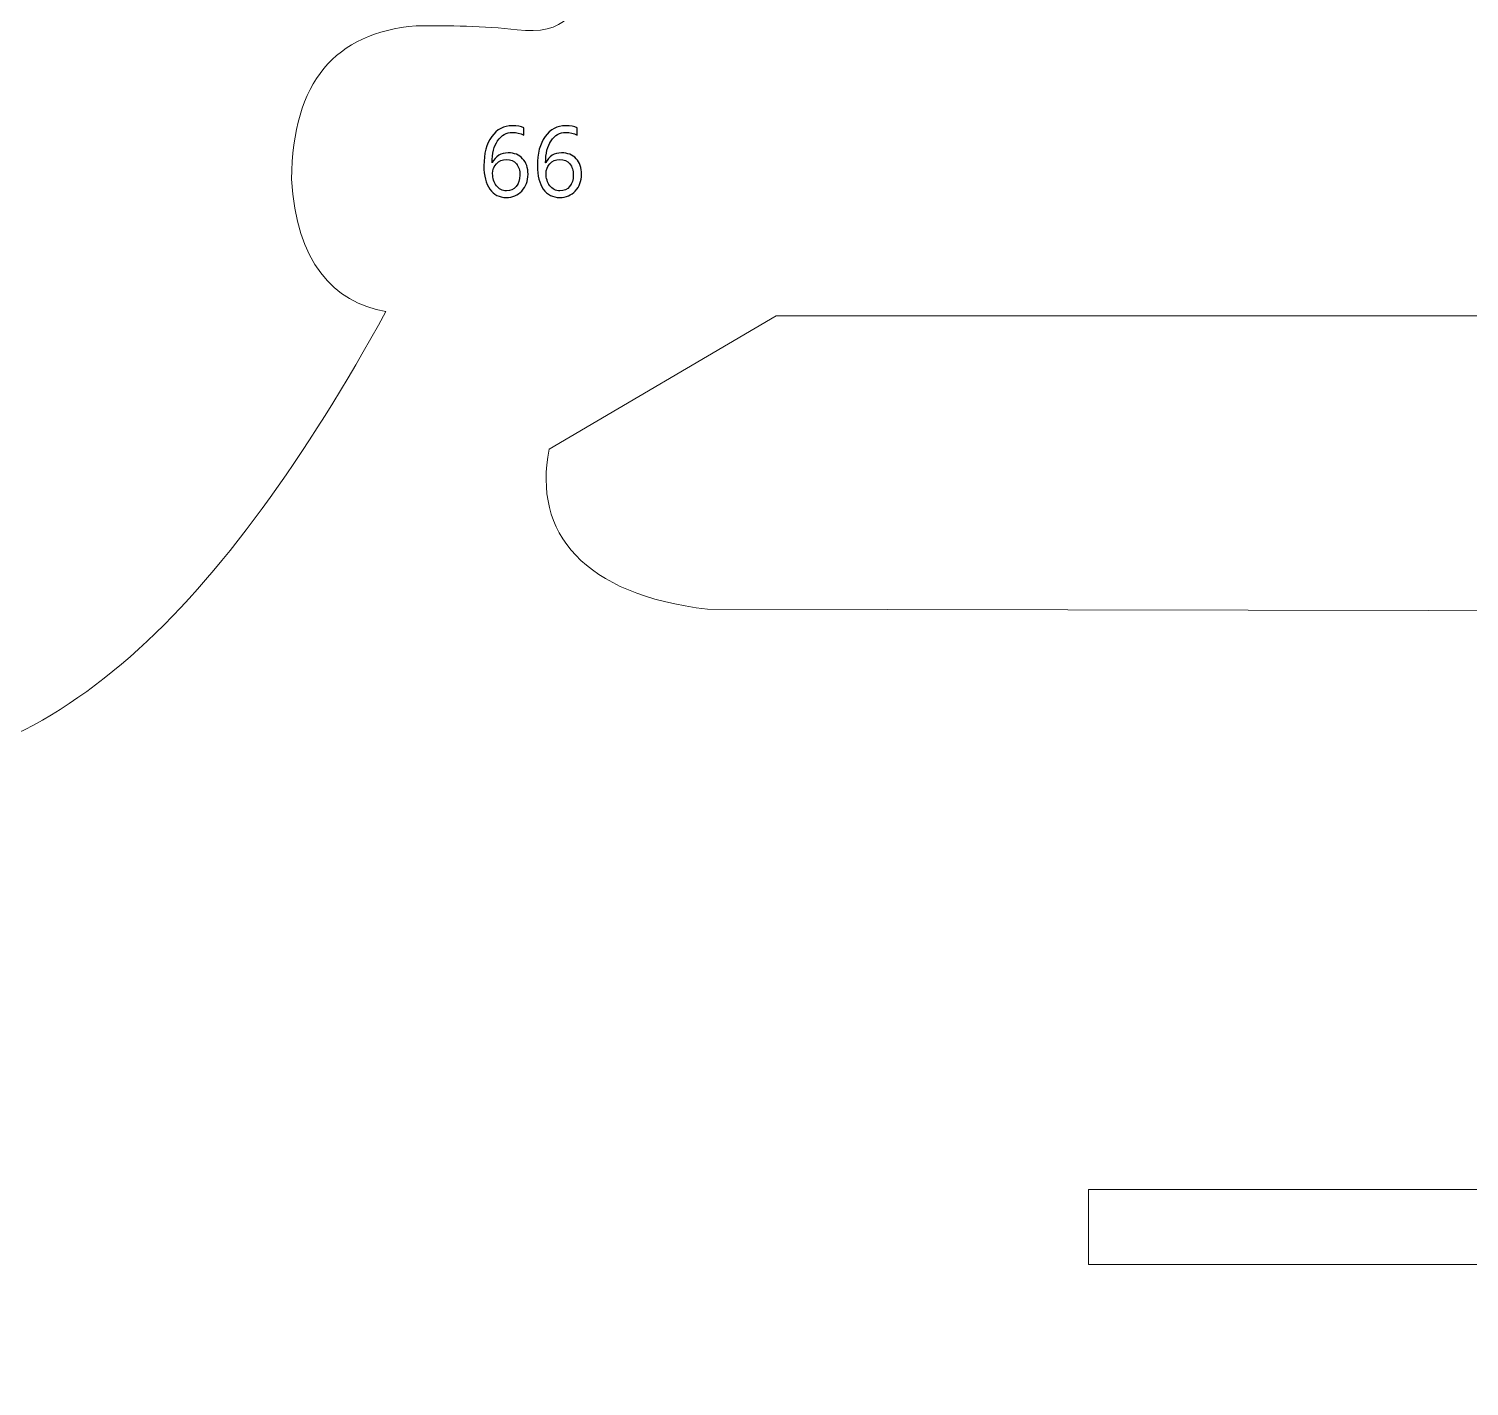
# Model space of a CAD drawing. Header units: centimetres. Extents: x -196 to 200, y -267 to 229.
# Drawn here: x -86.1 to -24.1, y 111.7 to 170.1 of the extents above; entities that cross this region are included whole.
import ezdxf

# ---------------------------------------------------------------- set-up
doc = ezdxf.new("R2010")
doc.units = ezdxf.units.CM
doc.header["$MEASUREMENT"] = 0
doc.layers.add('Camada 1', color=7, linetype='Continuous')
doc.layers.add('Camada 2', color=20, linetype='Continuous')

msp = doc.modelspace()

# ---------------------------------------------------------------- linework, layer by layer
at = {"layer": 'Camada 1', "lineweight": 9}
msp.add_lwpolyline([(-40.486, 116.919), (-3.038, 116.919), (-3.038, 120.155), (-40.486, 120.155), (-40.486, 116.919)], close=True, dxfattribs=at)
for points, knots in [([(114.689, 140.372), (114.689, 140.372), (121.777, 140.406), (121.777, 140.406), (121.777, 140.406), (121.777, 140.406), (121.77, 129.531), (121.77, 129.531), (121.77, 129.531), (121.77, 129.531), (125.082, 129.531), (125.082, 129.531), (125.082, 129.531), (125.082, 129.531), (125.087, 140.334), (125.087, 140.334), (125.087, 140.334), (125.087, 140.334), (135.586, 140.334), (135.586, 140.334), (135.586, 140.334), (135.586, 140.334), (135.586, 129.531), (135.586, 129.531), (135.586, 129.531), (135.586, 129.531), (138.885, 129.531), (138.885, 129.531), (138.885, 129.531), (138.885, 129.531), (138.886, 140.351), (138.886, 140.351), (138.886, 140.351), (138.886, 140.351), (149.417, 140.346), (149.417, 140.346), (149.417, 140.346), (149.417, 140.346), (149.391, 129.535), (149.391, 129.535), (149.391, 129.535), (149.391, 129.535), (152.742, 129.531), (152.742, 129.531), (152.742, 129.531), (152.742, 129.531), (152.755, 140.375), (152.755, 140.375), (152.755, 140.375), (152.755, 140.375), (163.247, 140.384), (163.247, 140.384), (163.247, 140.384), (163.247, 140.384), (163.247, 129.532), (163.247, 129.532), (163.247, 129.532), (163.247, 129.532), (166.534, 129.534), (166.534, 129.534), (166.534, 129.534), (166.534, 129.534), (166.587, 140.372), (166.587, 140.372), (166.587, 140.372), (166.587, 140.372), (177.191, 140.351), (177.191, 140.351), (177.191, 140.351), (177.191, 140.351), (177.225, 129.532), (177.225, 129.532), (177.225, 129.532), (177.225, 129.532), (180.491, 129.532), (180.491, 129.532), (180.491, 129.532), (180.491, 129.532), (180.507, 140.351), (180.507, 140.351), (180.507, 140.351), (180.507, 140.351), (194.175, 140.357), (194.175, 140.357), (194.175, 140.357), (194.175, 140.357), (194.198, 135.934), (194.198, 135.934), (194.198, 135.934), (194.198, 135.934), (190.911, 135.937), (190.911, 135.937), (190.911, 135.937), (190.911, 135.937), (190.911, 122.929), (190.911, 122.929), (190.911, 122.929), (190.911, 122.929), (194.197, 122.931), (194.197, 122.931), (194.197, 122.931), (194.197, 122.931), (194.197, 118.546), (194.197, 118.546), (194.197, 118.546), (194.197, 118.546), (111.237, 118.545), (111.237, 118.545), (111.237, 118.545), (111.237, 118.545), (111.234, 125.194), (111.234, 125.194), (111.234, 125.194), (111.234, 125.194), (100.095, 125.194), (100.095, 125.194), (100.095, 125.194), (98.387, 125.156), (97.605, 123.336), (97.591, 120.037), (97.591, 120.037), (97.729, 114.639), (94.559, 112.378), (91.986, 112.668), (91.986, 112.668), (91.986, 112.668), (93.508, 124.97), (93.508, 124.97), (93.508, 124.97), (93.508, 124.97), (90.249, 125.309), (90.249, 125.309), (90.249, 125.309), (90.249, 125.309), (89.165, 117.272), (89.165, 117.272), (89.165, 117.272), (89.165, 117.272), (2.271, 117.175), (2.271, 117.175), (2.271, 117.175), (2.271, 117.175), (2.269, 110.802), (2.269, 110.802), (2.269, 110.802), (2.269, 110.802), (-1.043, 110.801), (-1.043, 110.801), (-1.043, 110.801), (-1.043, 110.801), (-1.185, 88.942), (-1.185, 88.942), (-1.185, 88.942), (-1.185, 88.942), (-35.24, 85.129), (-35.24, 85.129), (-35.24, 85.129), (-35.24, 85.129), (-63.557, 85.144), (-63.557, 85.144), (-63.557, 85.144), (-65.043, 84.591), (-65.665, 83.347), (-65.246, 81.268), (-65.246, 81.268), (-65.246, 81.268), (-64.254, 78.165), (-64.254, 78.165), (-64.254, 78.165), (-63.326, 75.262), (-63.061, 73.597), (-65.387, 72.634), (-65.387, 72.634), (-65.387, 72.634), (-69.566, 71.073), (-69.566, 71.073), (-69.566, 71.073), (-75.32, 68.462), (-76.167, 62.893), (-73.657, 55.298), (-73.657, 55.298), (-72.354, 51.114), (-73.927, 48.199), (-76.368, 49.092), (-76.368, 49.092), (-76.368, 49.092), (-103.733, 58.307), (-103.733, 58.307), (-103.733, 58.307), (-103.102, 60.687), (-102.343, 63.067), (-101.456, 65.446), (-101.456, 65.446), (-101.456, 65.446), (-93.666, 62.108), (-93.666, 62.108), (-93.666, 62.108), (-93.666, 62.108), (-92.577, 65.248), (-92.577, 65.248), (-92.577, 65.248), (-92.577, 65.248), (-100.4, 68.586), (-100.4, 68.586), (-100.4, 68.586), (-99.209, 71.162), (-97.955, 73.674), (-96.637, 76.121), (-96.637, 76.121), (-96.637, 76.121), (-88.847, 71.858), (-88.847, 71.858), (-88.847, 71.858), (-88.847, 71.858), (-87.13, 74.667), (-87.13, 74.667), (-87.13, 74.667), (-87.13, 74.667), (-94.821, 78.964), (-94.821, 78.964), (-94.821, 78.964), (-93.561, 81.177), (-92.248, 83.287), (-90.86, 85.243), (-90.86, 85.243), (-90.86, 85.243), (-83.73, 80.451), (-83.73, 80.451), (-83.73, 80.451), (-83.73, 80.451), (-81.948, 83.161), (-81.948, 83.161), (-81.948, 83.161), (-81.948, 83.161), (-88.979, 87.953), (-88.979, 87.953), (-88.979, 87.953), (-87.461, 89.938), (-86.028, 91.963), (-84.688, 94.035), (-84.688, 94.035), (-84.688, 94.035), (-77.327, 89.441), (-77.327, 89.441), (-77.327, 89.441), (-77.327, 89.441), (-75.907, 92.316), (-75.907, 92.316), (-75.907, 92.316), (-75.907, 92.316), (-83.103, 96.976), (-83.103, 96.976), (-83.103, 96.976), (-80.277, 103.602), (-82.236, 109.043), (-90.122, 112.277), (-90.122, 112.277), (-103.899, 115.381), (-119.513, 113.823), (-133.764, 106.791), (-133.764, 106.791), (-144.008, 101.178), (-154.042, 94.092), (-164.777, 87.847), (-164.777, 87.847), (-170.221, 84.322), (-175.616, 81.162), (-181.376, 78.622), (-181.376, 78.622), (-183.558, 77.911), (-185.077, 77.638), (-185.897, 78.094), (-185.897, 78.094), (-191.027, 82.698), (-193.644, 93.751), (-193.229, 112.589), (-193.229, 112.589), (-192.121, 128.575), (-189.468, 139.014), (-184.95, 142.757), (-184.95, 142.757), (-180.824, 144.316), (-165.289, 144.555), (-141.95, 142.79), (-141.95, 142.79), (-126.066, 141.543), (-110.264, 140.047), (-94.515, 138.397), (-94.515, 138.397), (-85.281, 137.334), (-77.614, 145.445), (-70.733, 157.943), (-70.733, 157.943), (-72.994, 158.332), (-74.592, 160.089), (-74.791, 163.639), (-74.791, 163.639), (-74.747, 167.843), (-72.92, 169.939), (-69.436, 170.243), (-69.436, 170.243), (-67.983, 170.256), (-66.531, 170.239), (-65.079, 170.073), (-65.079, 170.073), (-63.108, 169.837), (-62.191, 170.706), (-62.256, 173.119), (-62.256, 173.119), (-62.256, 173.119), (-62.225, 177.892), (-62.225, 177.892), (-62.225, 177.892), (-62.225, 177.892), (-58.622, 177.892), (-58.622, 177.892), (-58.622, 177.892), (-58.622, 177.892), (-58.621, 184.763), (-58.621, 184.763), (-58.621, 184.763), (-58.621, 184.763), (-52.573, 184.76), (-52.573, 184.76), (-52.573, 184.76), (-52.573, 184.76), (-46.65, 192.035), (-46.65, 192.035), (-46.65, 192.035), (-46.65, 192.035), (-18.056, 192.03), (-18.056, 192.03), (-18.056, 192.03), (-18.056, 192.03), (-18.049, 180.199), (-18.049, 180.199), (-18.049, 180.199), (-18.049, 180.199), (-14.604, 180.2), (-14.604, 180.2), (-14.604, 180.2), (-14.604, 180.2), (-14.654, 172.369), (-14.654, 172.369), (-14.654, 172.369), (-14.75, 170.684), (-15.901, 169.942), (-17.653, 169.659), (-17.653, 169.659), (-17.653, 169.659), (-23.365, 169.659), (-23.365, 169.659), (-23.365, 169.659), (-23.365, 169.659), (-23.367, 164.682), (-23.367, 164.682), (-23.367, 164.682), (-23.367, 164.682), (-17.384, 164.682), (-17.384, 164.682), (-17.384, 164.682), (-9.828, 164.385), (-5.427, 163.227), (-3.319, 160.661), (-3.319, 160.661), (-1.966, 159.056), (-1.137, 157.276), (-1.075, 155.241), (-1.075, 155.241), (-1.075, 155.241), (-1.006, 145.454), (-1.006, 145.454), (-1.006, 145.454), (-1.006, 145.454), (2.333, 145.456), (2.333, 145.456), (2.333, 145.456), (2.333, 145.456), (2.342, 137.754), (2.342, 137.754), (2.342, 137.754), (2.342, 137.754), (92.633, 137.751), (92.633, 137.751), (92.633, 137.751), (92.633, 137.751), (92.619, 142.019), (92.619, 142.019), (92.619, 142.019), (94.823, 148.923), (96.989, 156.13), (99.23, 162.731), (99.23, 162.731), (100.216, 165.658), (101.894, 167.27), (104.257, 167.188), (104.257, 167.188), (107.361, 166.892), (109.115, 164.964), (110.065, 161.989), (110.065, 161.989), (111.854, 155.099), (113.136, 147.567), (114.689, 140.372)], [0, 0, 0, 0, 0.009804, 0.009804, 0.009804, 0.009804, 0.019608, 0.019608, 0.019608, 0.019608, 0.029412, 0.029412, 0.029412, 0.029412, 0.039216, 0.039216, 0.039216, 0.039216, 0.04902, 0.04902, 0.04902, 0.04902, 0.058824, 0.058824, 0.058824, 0.058824, 0.068627, 0.068627, 0.068627, 0.068627, 0.078431, 0.078431, 0.078431, 0.078431, 0.088235, 0.088235, 0.088235, 0.088235, 0.098039, 0.098039, 0.098039, 0.098039, 0.107843, 0.107843, 0.107843, 0.107843, 0.117647, 0.117647, 0.117647, 0.117647, 0.127451, 0.127451, 0.127451, 0.127451, 0.137255, 0.137255, 0.137255, 0.137255, 0.147059, 0.147059, 0.147059, 0.147059, 0.156863, 0.156863, 0.156863, 0.156863, 0.166667, 0.166667, 0.166667, 0.166667, 0.176471, 0.176471, 0.176471, 0.176471, 0.186275, 0.186275, 0.186275, 0.186275, 0.196078, 0.196078, 0.196078, 0.196078, 0.205882, 0.205882, 0.205882, 0.205882, 0.215686, 0.215686, 0.215686, 0.215686, 0.22549, 0.22549, 0.22549, 0.22549, 0.235294, 0.235294, 0.235294, 0.235294, 0.245098, 0.245098, 0.245098, 0.245098, 0.254902, 0.254902, 0.254902, 0.254902, 0.264706, 0.264706, 0.264706, 0.264706, 0.27451, 0.27451, 0.27451, 0.27451, 0.284314, 0.284314, 0.284314, 0.284314, 0.294118, 0.294118, 0.294118, 0.294118, 0.303922, 0.303922, 0.303922, 0.303922, 0.313725, 0.313725, 0.313725, 0.313726, 0.323529, 0.323529, 0.323529, 0.323529, 0.333333, 0.333333, 0.333333, 0.333333, 0.343137, 0.343137, 0.343137, 0.343137, 0.352941, 0.352941, 0.352941, 0.352941, 0.362745, 0.362745, 0.362745, 0.362745, 0.372549, 0.372549, 0.372549, 0.372549, 0.382353, 0.382353, 0.382353, 0.382353, 0.392157, 0.392157, 0.392157, 0.392157, 0.401961, 0.401961, 0.401961, 0.401961, 0.411765, 0.411765, 0.411765, 0.411765, 0.421569, 0.421569, 0.421569, 0.421569, 0.431373, 0.431373, 0.431373, 0.431373, 0.441176, 0.441176, 0.441176, 0.441176, 0.45098, 0.45098, 0.45098, 0.45098, 0.460784, 0.460784, 0.460784, 0.460784, 0.470588, 0.470588, 0.470588, 0.470588, 0.480392, 0.480392, 0.480392, 0.480392, 0.490196, 0.490196, 0.490196, 0.490196, 0.5, 0.5, 0.5, 0.5, 0.509804, 0.509804, 0.509804, 0.509804, 0.519608, 0.519608, 0.519608, 0.519608, 0.529412, 0.529412, 0.529412, 0.529412, 0.539216, 0.539216, 0.539216, 0.539216, 0.54902, 0.54902, 0.54902, 0.54902, 0.558824, 0.558824, 0.558824, 0.558824, 0.568627, 0.568627, 0.568627, 0.568627, 0.578431, 0.578431, 0.578431, 0.578431, 0.588235, 0.588235, 0.588235, 0.588235, 0.598039, 0.598039, 0.598039, 0.598039, 0.607843, 0.607843, 0.607843, 0.607843, 0.617647, 0.617647, 0.617647, 0.617647, 0.627451, 0.627451, 0.627451, 0.627451, 0.637255, 0.637255, 0.637255, 0.637255, 0.647059, 0.647059, 0.647059, 0.647059, 0.656863, 0.656863, 0.656863, 0.656863, 0.666667, 0.666667, 0.666667, 0.666667, 0.676471, 0.676471, 0.676471, 0.676471, 0.686275, 0.686275, 0.686275, 0.686275, 0.696078, 0.696078, 0.696078, 0.696078, 0.705882, 0.705882, 0.705882, 0.705882, 0.715686, 0.715686, 0.715686, 0.715686, 0.72549, 0.72549, 0.72549, 0.72549, 0.735294, 0.735294, 0.735294, 0.735294, 0.745098, 0.745098, 0.745098, 0.745098, 0.754902, 0.754902, 0.754902, 0.754902, 0.764706, 0.764706, 0.764706, 0.764706, 0.77451, 0.77451, 0.77451, 0.77451, 0.784314, 0.784314, 0.784314, 0.784314, 0.794118, 0.794118, 0.794118, 0.794118, 0.803922, 0.803922, 0.803922, 0.803922, 0.813725, 0.813725, 0.813725, 0.813726, 0.823529, 0.823529, 0.823529, 0.823529, 0.833333, 0.833333, 0.833333, 0.833333, 0.843137, 0.843137, 0.843137, 0.843137, 0.852941, 0.852941, 0.852941, 0.852941, 0.862745, 0.862745, 0.862745, 0.862745, 0.872549, 0.872549, 0.872549, 0.872549, 0.882353, 0.882353, 0.882353, 0.882353, 0.892157, 0.892157, 0.892157, 0.892157, 0.901961, 0.901961, 0.901961, 0.901961, 0.911765, 0.911765, 0.911765, 0.911765, 0.921569, 0.921569, 0.921569, 0.921569, 0.931373, 0.931373, 0.931373, 0.931373, 0.941176, 0.941176, 0.941176, 0.941176, 0.95098, 0.95098, 0.95098, 0.95098, 0.960784, 0.960784, 0.960784, 0.960784, 0.970588, 0.970588, 0.970588, 0.970588, 0.980392, 0.980392, 0.980392, 0.980392, 1, 1, 1, 1]), ([(-10.365, 157.755), (-10.365, 157.755), (-53.932, 157.753), (-53.932, 157.753), (-53.932, 157.753), (-53.932, 157.753), (-63.702, 152.013), (-63.702, 152.013), (-63.702, 152.013), (-64.43, 148.403), (-62.205, 145.748), (-56.885, 145.132), (-56.885, 145.132), (-56.885, 145.132), (-10.35, 145.048), (-10.35, 145.048), (-10.35, 145.048), (-8.558, 145.406), (-7.546, 147.438), (-7.498, 151.316), (-7.498, 151.316), (-7.682, 155.159), (-8.284, 157.184), (-10.365, 157.755)], [0, 0, 0, 0, 0.142857, 0.142857, 0.142857, 0.142857, 0.285714, 0.285714, 0.285714, 0.285714, 0.428571, 0.428571, 0.428571, 0.428571, 0.571429, 0.571429, 0.571429, 0.571429, 0.714286, 0.714286, 0.714286, 0.714286, 1, 1, 1, 1])]:
    msp.add_open_spline(points, degree=3, knots=knots, dxfattribs=at)
at = {"layer": 'Camada 2'}
for points, knots in [([(-64.798, 165.858), (-64.798, 165.858), (-64.798, 165.535), (-64.798, 165.535), (-64.798, 165.535), (-64.953, 165.614), (-65.115, 165.654), (-65.286, 165.654), (-65.286, 165.654), (-65.55, 165.654), (-65.762, 165.535), (-65.922, 165.299), (-65.922, 165.299), (-66.08, 165.063), (-66.16, 164.747), (-66.16, 164.35), (-66.16, 164.35), (-66.16, 164.35), (-66.151, 164.35), (-66.151, 164.35), (-66.151, 164.35), (-66.013, 164.633), (-65.785, 164.774), (-65.468, 164.774), (-65.468, 164.774), (-65.207, 164.774), (-65, 164.69), (-64.846, 164.523), (-64.846, 164.523), (-64.692, 164.355), (-64.615, 164.131), (-64.615, 163.85), (-64.615, 163.85), (-64.615, 163.557), (-64.703, 163.318), (-64.879, 163.132), (-64.879, 163.132), (-65.056, 162.946), (-65.28, 162.854), (-65.552, 162.854), (-65.552, 162.854), (-65.852, 162.854), (-66.087, 162.973), (-66.258, 163.212), (-66.258, 163.212), (-66.429, 163.451), (-66.514, 163.787), (-66.514, 164.22), (-66.514, 164.22), (-66.514, 164.744), (-66.402, 165.162), (-66.179, 165.474), (-66.179, 165.474), (-65.956, 165.787), (-65.66, 165.944), (-65.294, 165.944), (-65.294, 165.944), (-65.086, 165.944), (-64.921, 165.915), (-64.798, 165.858)], [0, 0, 0, 0, 0.0625, 0.0625, 0.0625, 0.0625, 0.125, 0.125, 0.125, 0.125, 0.1875, 0.1875, 0.1875, 0.1875, 0.25, 0.25, 0.25, 0.25, 0.3125, 0.3125, 0.3125, 0.3125, 0.375, 0.375, 0.375, 0.375, 0.4375, 0.4375, 0.4375, 0.4375, 0.5, 0.5, 0.5, 0.5, 0.5625, 0.5625, 0.5625, 0.5625, 0.625, 0.625, 0.625, 0.625, 0.6875, 0.6875, 0.6875, 0.6875, 0.75, 0.75, 0.75, 0.75, 0.8125, 0.8125, 0.8125, 0.8125, 0.875, 0.875, 0.875, 0.875, 1, 1, 1, 1]), ([(-62.498, 165.858), (-62.498, 165.858), (-62.498, 165.535), (-62.498, 165.535), (-62.498, 165.535), (-62.652, 165.614), (-62.815, 165.654), (-62.985, 165.654), (-62.985, 165.654), (-63.25, 165.654), (-63.462, 165.535), (-63.621, 165.299), (-63.621, 165.299), (-63.78, 165.063), (-63.859, 164.747), (-63.859, 164.35), (-63.859, 164.35), (-63.859, 164.35), (-63.851, 164.35), (-63.851, 164.35), (-63.851, 164.35), (-63.712, 164.633), (-63.485, 164.774), (-63.168, 164.774), (-63.168, 164.774), (-62.907, 164.774), (-62.7, 164.69), (-62.546, 164.523), (-62.546, 164.523), (-62.391, 164.355), (-62.314, 164.131), (-62.314, 163.85), (-62.314, 163.85), (-62.314, 163.557), (-62.403, 163.318), (-62.579, 163.132), (-62.579, 163.132), (-62.756, 162.946), (-62.98, 162.854), (-63.251, 162.854), (-63.251, 162.854), (-63.551, 162.854), (-63.787, 162.973), (-63.958, 163.212), (-63.958, 163.212), (-64.128, 163.451), (-64.214, 163.787), (-64.214, 164.22), (-64.214, 164.22), (-64.214, 164.744), (-64.102, 165.162), (-63.879, 165.474), (-63.879, 165.474), (-63.655, 165.787), (-63.36, 165.944), (-62.994, 165.944), (-62.994, 165.944), (-62.785, 165.944), (-62.62, 165.915), (-62.498, 165.858)], [0, 0, 0, 0, 0.0625, 0.0625, 0.0625, 0.0625, 0.125, 0.125, 0.125, 0.125, 0.1875, 0.1875, 0.1875, 0.1875, 0.25, 0.25, 0.25, 0.25, 0.3125, 0.3125, 0.3125, 0.3125, 0.375, 0.375, 0.375, 0.375, 0.4375, 0.4375, 0.4375, 0.4375, 0.5, 0.5, 0.5, 0.5, 0.5625, 0.5625, 0.5625, 0.5625, 0.625, 0.625, 0.625, 0.625, 0.6875, 0.6875, 0.6875, 0.6875, 0.75, 0.75, 0.75, 0.75, 0.8125, 0.8125, 0.8125, 0.8125, 0.875, 0.875, 0.875, 0.875, 1, 1, 1, 1]), ([(-65.545, 164.484), (-65.721, 164.484), (-65.864, 164.424), (-65.973, 164.305), (-65.973, 164.305), (-66.084, 164.185), (-66.139, 164.044), (-66.139, 163.881), (-66.139, 163.881), (-66.139, 163.676), (-66.084, 163.502), (-65.975, 163.357), (-65.975, 163.357), (-65.866, 163.212), (-65.721, 163.14), (-65.54, 163.14), (-65.54, 163.14), (-65.368, 163.14), (-65.229, 163.203), (-65.123, 163.329), (-65.123, 163.329), (-65.017, 163.455), (-64.965, 163.614), (-64.965, 163.808), (-64.965, 163.808), (-64.965, 164.02), (-65.015, 164.185), (-65.117, 164.305), (-65.117, 164.305), (-65.219, 164.424), (-65.361, 164.484), (-65.545, 164.484)], [0, 0, 0, 0, 0.111111, 0.111111, 0.111111, 0.111111, 0.222222, 0.222222, 0.222222, 0.222222, 0.333333, 0.333333, 0.333333, 0.333333, 0.444444, 0.444444, 0.444444, 0.444444, 0.555556, 0.555556, 0.555556, 0.555556, 0.666667, 0.666667, 0.666667, 0.666667, 0.777778, 0.777778, 0.777778, 0.777778, 1, 1, 1, 1]), ([(-63.244, 164.484), (-63.421, 164.484), (-63.564, 164.424), (-63.673, 164.305), (-63.673, 164.305), (-63.783, 164.185), (-63.838, 164.044), (-63.838, 163.881), (-63.838, 163.881), (-63.838, 163.676), (-63.783, 163.502), (-63.675, 163.357), (-63.675, 163.357), (-63.566, 163.212), (-63.421, 163.14), (-63.24, 163.14), (-63.24, 163.14), (-63.068, 163.14), (-62.928, 163.203), (-62.823, 163.329), (-62.823, 163.329), (-62.717, 163.455), (-62.665, 163.614), (-62.665, 163.808), (-62.665, 163.808), (-62.665, 164.02), (-62.715, 164.185), (-62.817, 164.305), (-62.817, 164.305), (-62.918, 164.424), (-63.061, 164.484), (-63.244, 164.484)], [0, 0, 0, 0, 0.111111, 0.111111, 0.111111, 0.111111, 0.222222, 0.222222, 0.222222, 0.222222, 0.333333, 0.333333, 0.333333, 0.333333, 0.444444, 0.444444, 0.444444, 0.444444, 0.555556, 0.555556, 0.555556, 0.555556, 0.666667, 0.666667, 0.666667, 0.666667, 0.777778, 0.777778, 0.777778, 0.777778, 1, 1, 1, 1])]:
    msp.add_open_spline(points, degree=3, knots=knots, dxfattribs=at)
at = {"layer": 'Camada 2', "lineweight": 9}
for points, knots in [([(-64.798, 165.858), (-64.798, 165.858), (-64.798, 165.535), (-64.798, 165.535), (-64.798, 165.535), (-64.953, 165.614), (-65.115, 165.654), (-65.286, 165.654), (-65.286, 165.654), (-65.55, 165.654), (-65.762, 165.535), (-65.922, 165.299), (-65.922, 165.299), (-66.08, 165.063), (-66.16, 164.747), (-66.16, 164.35), (-66.16, 164.35), (-66.16, 164.35), (-66.151, 164.35), (-66.151, 164.35), (-66.151, 164.35), (-66.013, 164.633), (-65.785, 164.774), (-65.468, 164.774), (-65.468, 164.774), (-65.207, 164.774), (-65, 164.69), (-64.846, 164.523), (-64.846, 164.523), (-64.692, 164.355), (-64.615, 164.131), (-64.615, 163.85), (-64.615, 163.85), (-64.615, 163.557), (-64.703, 163.318), (-64.879, 163.132), (-64.879, 163.132), (-65.056, 162.946), (-65.28, 162.854), (-65.552, 162.854), (-65.552, 162.854), (-65.852, 162.854), (-66.087, 162.973), (-66.258, 163.212), (-66.258, 163.212), (-66.429, 163.451), (-66.514, 163.787), (-66.514, 164.22), (-66.514, 164.22), (-66.514, 164.744), (-66.402, 165.162), (-66.179, 165.474), (-66.179, 165.474), (-65.956, 165.787), (-65.66, 165.944), (-65.294, 165.944), (-65.294, 165.944), (-65.086, 165.944), (-64.921, 165.915), (-64.798, 165.858)], [0, 0, 0, 0, 0.0625, 0.0625, 0.0625, 0.0625, 0.125, 0.125, 0.125, 0.125, 0.1875, 0.1875, 0.1875, 0.1875, 0.25, 0.25, 0.25, 0.25, 0.3125, 0.3125, 0.3125, 0.3125, 0.375, 0.375, 0.375, 0.375, 0.4375, 0.4375, 0.4375, 0.4375, 0.5, 0.5, 0.5, 0.5, 0.5625, 0.5625, 0.5625, 0.5625, 0.625, 0.625, 0.625, 0.625, 0.6875, 0.6875, 0.6875, 0.6875, 0.75, 0.75, 0.75, 0.75, 0.8125, 0.8125, 0.8125, 0.8125, 0.875, 0.875, 0.875, 0.875, 1, 1, 1, 1]), ([(-62.498, 165.858), (-62.498, 165.858), (-62.498, 165.535), (-62.498, 165.535), (-62.498, 165.535), (-62.652, 165.614), (-62.815, 165.654), (-62.985, 165.654), (-62.985, 165.654), (-63.25, 165.654), (-63.462, 165.535), (-63.621, 165.299), (-63.621, 165.299), (-63.78, 165.063), (-63.859, 164.747), (-63.859, 164.35), (-63.859, 164.35), (-63.859, 164.35), (-63.851, 164.35), (-63.851, 164.35), (-63.851, 164.35), (-63.712, 164.633), (-63.485, 164.774), (-63.168, 164.774), (-63.168, 164.774), (-62.907, 164.774), (-62.7, 164.69), (-62.546, 164.523), (-62.546, 164.523), (-62.391, 164.355), (-62.314, 164.131), (-62.314, 163.85), (-62.314, 163.85), (-62.314, 163.557), (-62.403, 163.318), (-62.579, 163.132), (-62.579, 163.132), (-62.756, 162.946), (-62.98, 162.854), (-63.251, 162.854), (-63.251, 162.854), (-63.551, 162.854), (-63.787, 162.973), (-63.958, 163.212), (-63.958, 163.212), (-64.128, 163.451), (-64.214, 163.787), (-64.214, 164.22), (-64.214, 164.22), (-64.214, 164.744), (-64.102, 165.162), (-63.879, 165.474), (-63.879, 165.474), (-63.655, 165.787), (-63.36, 165.944), (-62.994, 165.944), (-62.994, 165.944), (-62.785, 165.944), (-62.62, 165.915), (-62.498, 165.858)], [0, 0, 0, 0, 0.0625, 0.0625, 0.0625, 0.0625, 0.125, 0.125, 0.125, 0.125, 0.1875, 0.1875, 0.1875, 0.1875, 0.25, 0.25, 0.25, 0.25, 0.3125, 0.3125, 0.3125, 0.3125, 0.375, 0.375, 0.375, 0.375, 0.4375, 0.4375, 0.4375, 0.4375, 0.5, 0.5, 0.5, 0.5, 0.5625, 0.5625, 0.5625, 0.5625, 0.625, 0.625, 0.625, 0.625, 0.6875, 0.6875, 0.6875, 0.6875, 0.75, 0.75, 0.75, 0.75, 0.8125, 0.8125, 0.8125, 0.8125, 0.875, 0.875, 0.875, 0.875, 1, 1, 1, 1]), ([(-65.545, 164.484), (-65.721, 164.484), (-65.864, 164.424), (-65.973, 164.305), (-65.973, 164.305), (-66.084, 164.185), (-66.139, 164.044), (-66.139, 163.881), (-66.139, 163.881), (-66.139, 163.676), (-66.084, 163.502), (-65.975, 163.357), (-65.975, 163.357), (-65.866, 163.212), (-65.721, 163.14), (-65.54, 163.14), (-65.54, 163.14), (-65.368, 163.14), (-65.229, 163.203), (-65.123, 163.329), (-65.123, 163.329), (-65.017, 163.455), (-64.965, 163.614), (-64.965, 163.808), (-64.965, 163.808), (-64.965, 164.02), (-65.015, 164.185), (-65.117, 164.305), (-65.117, 164.305), (-65.219, 164.424), (-65.361, 164.484), (-65.545, 164.484)], [0, 0, 0, 0, 0.111111, 0.111111, 0.111111, 0.111111, 0.222222, 0.222222, 0.222222, 0.222222, 0.333333, 0.333333, 0.333333, 0.333333, 0.444444, 0.444444, 0.444444, 0.444444, 0.555556, 0.555556, 0.555556, 0.555556, 0.666667, 0.666667, 0.666667, 0.666667, 0.777778, 0.777778, 0.777778, 0.777778, 1, 1, 1, 1]), ([(-63.244, 164.484), (-63.421, 164.484), (-63.564, 164.424), (-63.673, 164.305), (-63.673, 164.305), (-63.783, 164.185), (-63.838, 164.044), (-63.838, 163.881), (-63.838, 163.881), (-63.838, 163.676), (-63.783, 163.502), (-63.675, 163.357), (-63.675, 163.357), (-63.566, 163.212), (-63.421, 163.14), (-63.24, 163.14), (-63.24, 163.14), (-63.068, 163.14), (-62.928, 163.203), (-62.823, 163.329), (-62.823, 163.329), (-62.717, 163.455), (-62.665, 163.614), (-62.665, 163.808), (-62.665, 163.808), (-62.665, 164.02), (-62.715, 164.185), (-62.817, 164.305), (-62.817, 164.305), (-62.918, 164.424), (-63.061, 164.484), (-63.244, 164.484)], [0, 0, 0, 0, 0.111111, 0.111111, 0.111111, 0.111111, 0.222222, 0.222222, 0.222222, 0.222222, 0.333333, 0.333333, 0.333333, 0.333333, 0.444444, 0.444444, 0.444444, 0.444444, 0.555556, 0.555556, 0.555556, 0.555556, 0.666667, 0.666667, 0.666667, 0.666667, 0.777778, 0.777778, 0.777778, 0.777778, 1, 1, 1, 1])]:
    msp.add_open_spline(points, degree=3, knots=knots, dxfattribs=at)

doc.saveas('drawing.dxf')
